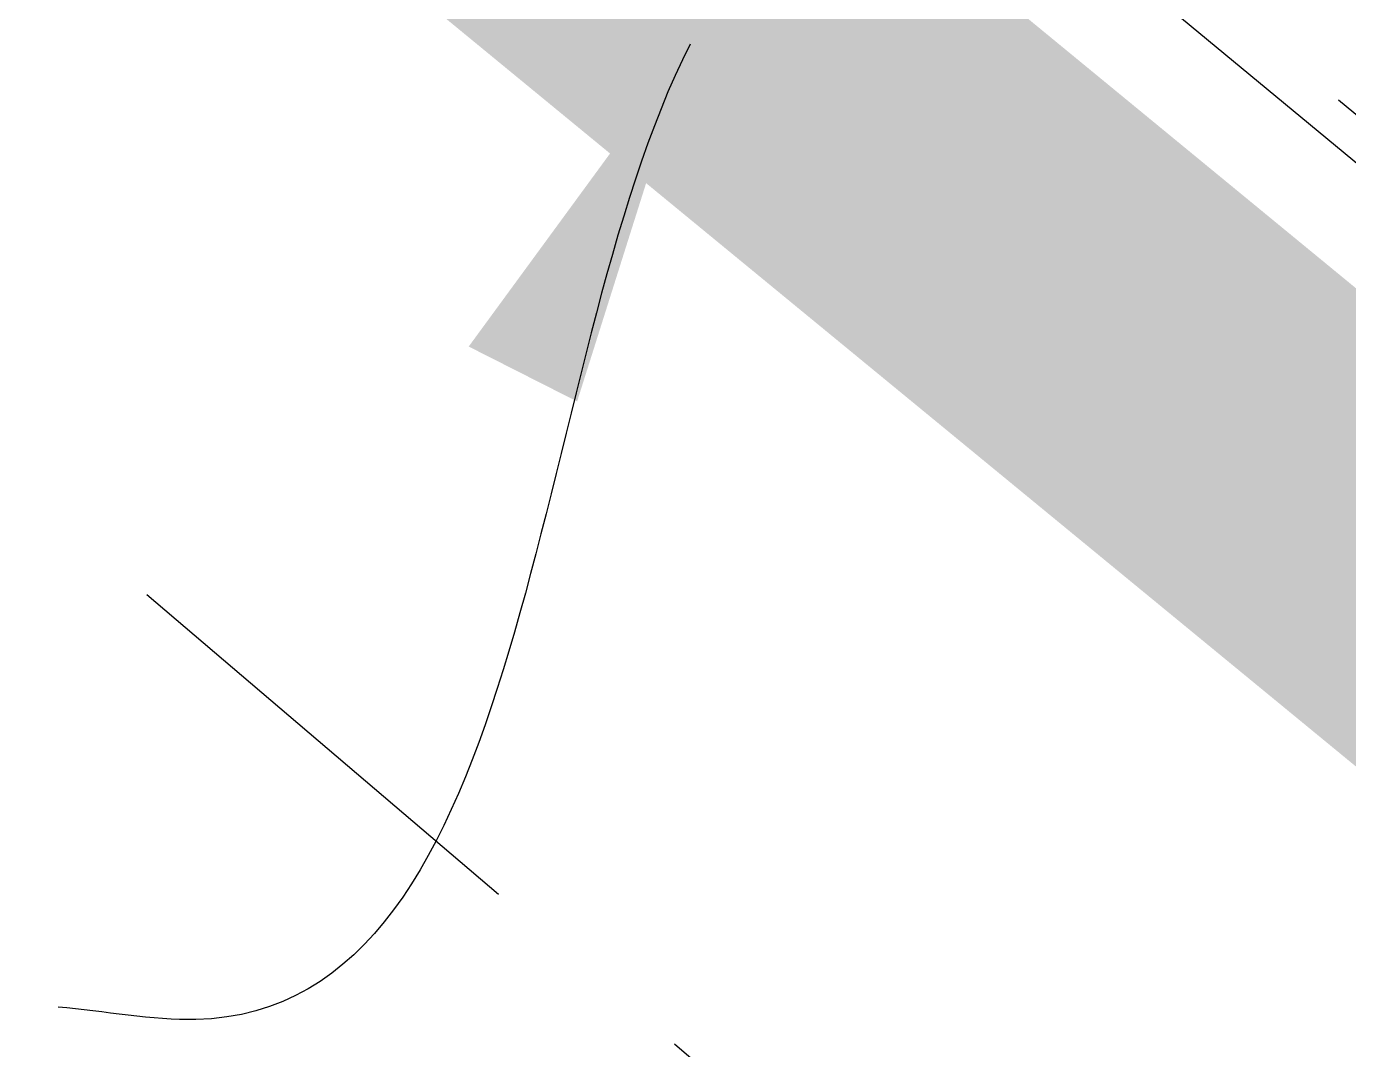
# Model space of a CAD drawing. Extents: x 383425 to 391668, y 6055101 to 6059545.
# Drawn here: x 387528.1 to 387563.87, y 6058264.39 to 6058292.07 of the extents above; entities that cross this region are included whole.
import ezdxf

# ---------------------------------------------------------------- set-up
doc = ezdxf.new("R2010")
doc.units = 0
doc.header["$LTSCALE"] = 5
doc.linetypes.add('foc-ACCESSROAD', pattern=[3.75, 2.5, -1.25])
doc.linetypes.add('foc-TOPO', pattern=[1, 0.2, -0.8])
for name, color, linetype in [('AS-ROADS', 254, 'Continuous'), ('F-AR', 190, 'foc-ACCESSROAD'), ('P-PROPOSED', 10, 'Continuous'), ('T-LOW-AREA', 48, 'foc-TOPO')]:
    doc.layers.add(name, color=color, linetype=linetype)
doc.layers.add('T-TEXT', color=48, linetype='Continuous', lineweight=18)
doc.styles.add('80CG', font='ARIALN.TTF', dxfattribs={"height": 10})
doc.dimstyles.new('Compass 5 000', dxfattribs={"dimscale": 5, "dimtxt": 9, "dimasz": 2, "dimexe": 0.2, "dimexo": 0.0625, "dimgap": 0.5, "dimtad": 0, "dimtih": 1, "dimtoh": 1, "dimzin": 0, "dimdsep": 46, "dimtxsty": '80CG', "dimcen": 0.1, "dimse1": 1, "dimse2": 1, "dimclrd": 256, "dimclrt": 256, "dimaunit": 1, "dimadec": 4, "dimazin": 0, "dimtfac": 0.06, "dimtofl": 0, "dimtmove": 0, "dimatfit": 1, "dimfxl": 0.2, "dimtolj": 1, "dimtzin": 0, "dimlwd": -1, "dimarcsym": 0})

msp = doc.modelspace()

# ---------------------------------------------------------------- linework, layer by layer
at = {"layer": 'AS-ROADS', "const_width": 9.996, "flags": 128}
msp.add_lwpolyline([(387226.514, 6058561.975), (387336.271, 6058470.029), (387441.186, 6058381.829), (387531.022, 6058305.677), (387650.805, 6058207.225), (387766.996, 6058109.762), (387868.625, 6058023.864), (387984.101, 6057927.3), (388086.01, 6057841.48), (388132.923, 6057801.963), (388211.478, 6057737.191)], dxfattribs=at)
at = {"layer": 'F-AR', "flags": 128}
msp.add_lwpolyline([(390877.971, 6056512.245), (390852.783, 6056495.972), (390778.133, 6056446.86), (390713.132, 6056404.093), (390594.388, 6056328.645), (390476.2, 6056253.552), (390459.76, 6056242.14), (390322.063, 6056146.923), (390275.044, 6056114.761), (390236.604, 6056094.387), (390207.083, 6056086.662), (390168.998, 6056086.913), (390137.943, 6056093.828), (390116.486, 6056102.763), (390096.251, 6056115.753), (390086.908, 6056122.936), (390030.227, 6056168.258), (389980.762, 6056210.156), (389951.2, 6056235.195), (389900.766, 6056277.912), (389748.384, 6056406.312), (389565.341, 6056560.757), (389549.857, 6056573.609), (389182.785, 6056865.801), (389165.582, 6056879.496), (389143.707, 6056896.908), (388813.908, 6057159.431), (388797.848, 6057172.809), (388761.101, 6057203.432), (388467.903, 6057468.178), (388430.959, 6057507.086), (388396.45, 6057542.556), (388390.811, 6057547.927), (388361.331, 6057576.005), (388335.715, 6057600.403), (388204.002, 6057713.479), (388203.617, 6057713.86), (388192.574, 6057723.351), (388188.761, 6057726.626), (388177.196, 6057736.305), (388126.982, 6057778.731), (388015.108, 6057871.31), (387961.38, 6057917.692), (387781.45, 6058069.486), (387714.854, 6058126.121), (387667.167, 6058163.539), (387576.541, 6058238.325), (387572.544, 6058241.624), (387528.369, 6058279.232), (387481.845, 6058317.732), (387443.623, 6058349.914), (387347.634, 6058430.939), (387218.838, 6058537.914), (387213.856, 6058541.91), (387126.869, 6058614.8), (387120.109, 6058620.45), (387069.557, 6058657.115), (387037.363, 6058674.89), (387009.94, 6058686.822), (386982.349, 6058696.01), (386977.816, 6058697.022), (386791.07, 6058722.464), (386728.525, 6058725.642), (386585.57, 6058720.924), (386362.47, 6058706.607), (386075.392, 6058691.53), (386018.656, 6058691.361), (385965.682, 6058695.887), (385964.513, 6058696.095), (385917.316, 6058704.497), (385915.295, 6058704.857), (385902.365, 6058708.524), (385741.991, 6058754.01), (385569.958, 6058805.842), (385555.664, 6058810.22), (385529.166, 6058818.203), (385491.362, 6058829.59), (385476.01, 6058834.215), (385470.848, 6058835.768), (385465.754, 6058837.307), (385464.375, 6058837.722), (385369.004, 6058866.49), (385275.259, 6058894.764), (385244.513, 6058903.768), (385178.102, 6058923.174), (385148.151, 6058931.951), (385126.875, 6058938.185), (385057.89, 6058955.047), (385001.702, 6058964.737), (384498.738, 6059021.067), (384464.765, 6059028.11), (384450.082, 6059031.154), (384446.204, 6059031.957), (384436.882, 6059035.166), (384418.407, 6059041.564), (384408.831, 6059044.819), (384370.373, 6059063.828), (384349.662, 6059077.455), (384336.553, 6059086.082), (384315.177, 6059104.703), (384295.733, 6059121.642), (384269.991, 6059151.762), (384253.968, 6059175.758), (384239.234, 6059204.595), (384228.764, 6059232.155), (384216.041, 6059277.869), (384184.468, 6059426.84), (384162.904, 6059528.595)], dxfattribs=at)
at = {"layer": 'P-PROPOSED'}
msp.add_lwpolyline([(387116.616, 6058661.047), (387339.731, 6058481.536), (387443.281, 6058390.179), (387535.701, 6058311.863), (387656.651, 6058211.777), (387873.918, 6058029.93), (388090.548, 6057846.734), (388105.135, 6057836.732), (388289.397, 6057681.91)], dxfattribs=at)
at = {"layer": 'T-LOW-AREA', "flags": 128}
msp.add_lwpolyline([(388110.353, 6057836.424), (388108.815, 6057837.355), (388106.712, 6057837.834), (388104.686, 6057838.502), (388101.946, 6057839.864), (388097.892, 6057842.424), (388091.173, 6057847.514), (387990.176, 6057933.098), (387874.564, 6058030.693), (387774.09, 6058115.901), (387657.288, 6058212.547), (387536.342, 6058312.63), (387445.807, 6058389.227), (387381.404, 6058448.187), (387377.097, 6058451.177), (387374.59, 6058454.221), (387372.417, 6058455.937)], dxfattribs=at)

# ---------------------------------------------------------------- leaders
at = {"layer": 'T-TEXT', "path_type": 1}
msp.add_leader([(387546.053, 6058291.586), (387532.684, 6058265.203), (387528.961, 6058265.541)], dimstyle='Compass 5 000', override={"dimgap": 0.5, "dimtad": 0}, dxfattribs=at)

doc.saveas('drawing.dxf')
